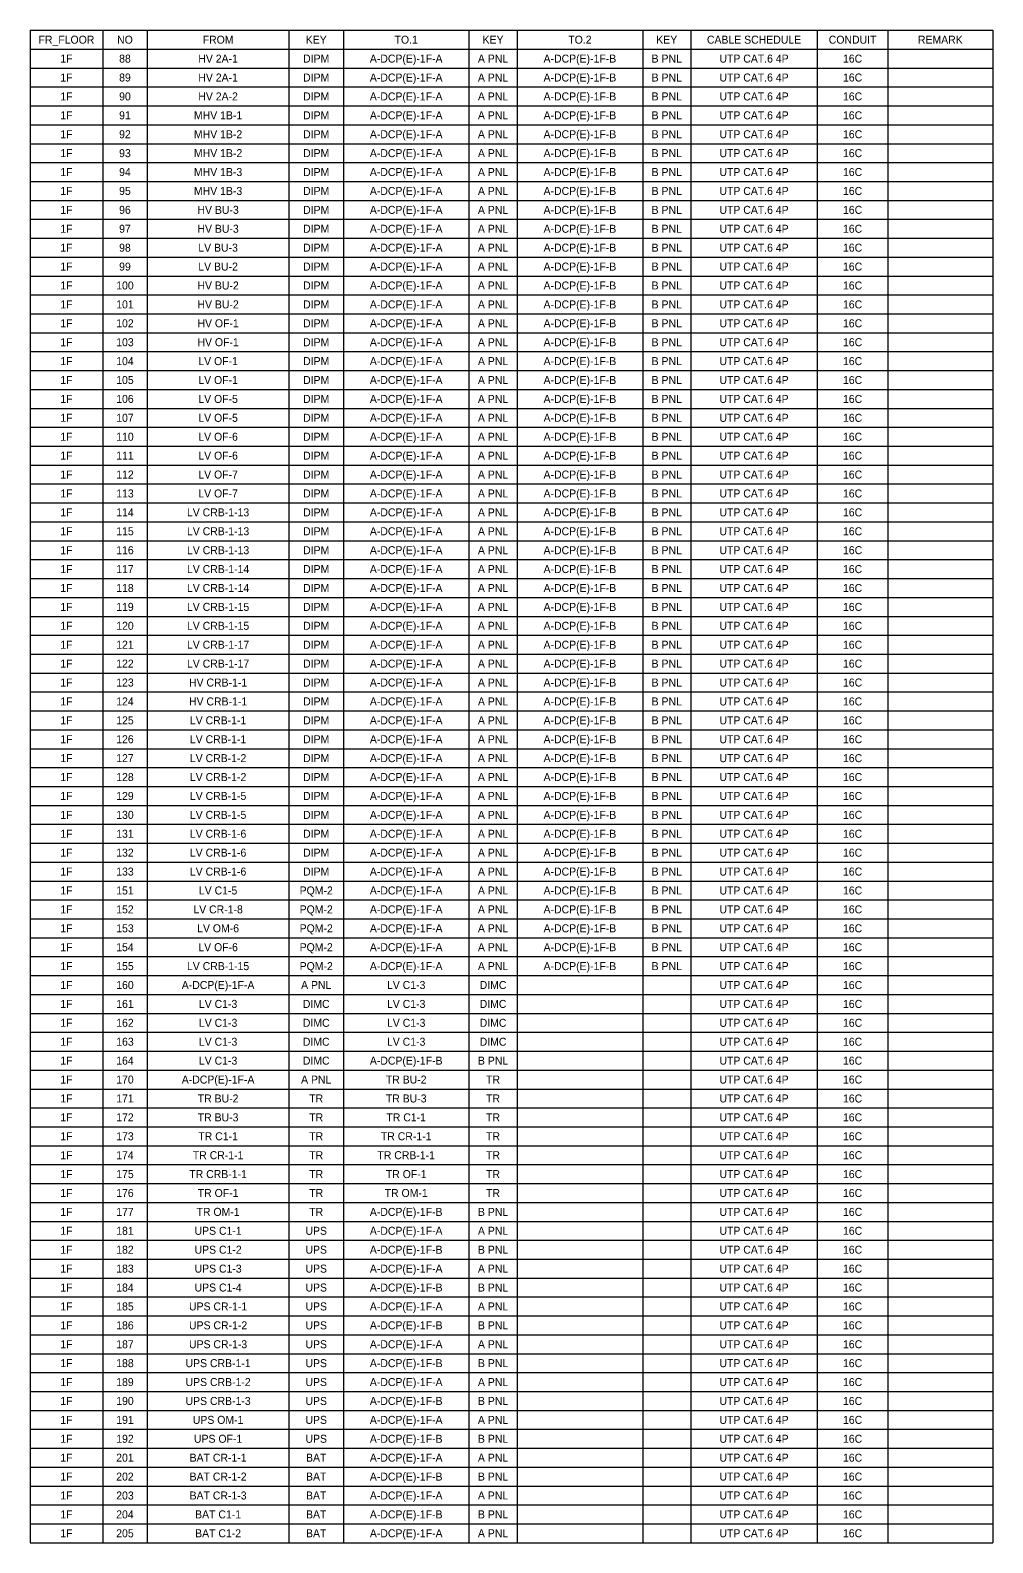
# Model space of a CAD drawing. Header units: millimetres. Extents: x 89450 to 753248, y -530175 to 1209785.
# Drawn here: x 563215 to 610934, y -346733 to -271775 of the extents above; entities that cross this region are included whole.
import ezdxf
from ezdxf.enums import TextEntityAlignment as Align

# ---------------------------------------------------------------- set-up
doc = ezdxf.new("R2010")
doc.units = ezdxf.units.MM
doc.header["$LTSCALE"] = 150
doc.layers.add('-----29 Cable Schedule', color=1, linetype='Continuous')
doc.layers.add('-----30 Text', color=2, linetype='Continuous')
doc.styles.add('ELEC', font='')
doc.styles.get('ELEC').set_extended_font_data('Dotum')

msp = doc.modelspace()

# ---------------------------------------------------------------- linework, layer by layer
at = {"layer": '-----29 Cable Schedule'}
for p, q in [((563215, -271775), (563215, -272712)), ((563215, -271775), (610934, -271775)), ((566807, -271775), (566807, -272712)), ((569016, -271775), (569016, -272712)), ((576043, -271775), (576043, -272712)), ((578742, -271775), (578742, -272712)), ((584966, -271775), (584966, -272712)), ((587353, -271775), (587353, -272712)), ((593578, -271775), (593578, -272712)), ((595965, -271775), (595965, -272712)), ((602234, -271775), (602234, -272712)), ((605736, -271775), (605736, -272712)), ((610934, -271775), (610934, -272712)), ((563215, -272712), (563215, -346733)), ((563215, -272712), (610934, -272712)), ((563215, -272712), (563215, -346733)), ((563215, -272712), (610934, -272712)), ((566807, -272712), (566807, -346733)), ((566807, -272712), (566807, -346733)), ((569016, -272712), (569016, -346733)), ((569016, -272712), (569016, -346733)), ((576043, -272712), (576043, -346733)), ((576043, -272712), (576043, -346733)), ((578742, -272712), (578742, -346733)), ((578742, -272712), (578742, -346733)), ((584966, -272712), (584966, -346733)), ((584966, -272712), (584966, -346733)), ((587353, -272712), (587353, -346733)), ((587353, -272712), (587353, -346733)), ((593578, -272712), (593578, -346733)), ((593578, -272712), (593578, -346733)), ((595965, -272712), (595965, -346733)), ((595965, -272712), (595965, -346733)), ((602234, -272712), (602234, -346733)), ((602234, -272712), (602234, -346733)), ((605736, -272712), (605736, -346733)), ((605736, -272712), (605736, -346733)), ((610934, -272712), (610934, -346733)), ((610934, -272712), (610934, -346733)), ((563215, -273649), (610934, -273649)), ((563215, -274586), (610934, -274586)), ((563215, -275523), (610934, -275523)), ((563215, -276460), (610934, -276460)), ((563215, -277397), (610934, -277397)), ((563215, -278334), (610934, -278334)), ((563215, -279271), (610934, -279271)), ((563215, -280208), (610934, -280208)), ((563215, -281145), (610934, -281145)), ((563215, -282082), (610934, -282082)), ((563215, -283019), (610934, -283019)), ((563215, -283956), (610934, -283956)), ((563215, -284893), (610934, -284893)), ((563215, -285830), (610934, -285830)), ((563215, -286767), (610934, -286767)), ((563215, -287704), (610934, -287704)), ((563215, -288641), (610934, -288641)), ((563215, -289577), (610934, -289577)), ((563215, -290514), (610934, -290514)), ((563215, -291451), (610934, -291451)), ((563215, -292388), (610934, -292388)), ((563215, -293325), (610934, -293325)), ((563215, -294262), (610934, -294262)), ((563215, -295199), (610934, -295199)), ((563215, -296136), (610934, -296136)), ((563215, -297073), (610934, -297073)), ((563215, -298010), (610934, -298010)), ((563215, -298947), (610934, -298947)), ((563215, -299884), (610934, -299884)), ((563215, -300821), (610934, -300821)), ((563215, -301758), (610934, -301758)), ((563215, -302695), (610934, -302695)), ((563215, -303632), (610934, -303632)), ((563215, -304569), (610934, -304569)), ((563215, -305506), (610934, -305506)), ((563215, -306443), (610934, -306443)), ((563215, -307380), (610934, -307380)), ((563215, -308317), (610934, -308317)), ((563215, -309254), (610934, -309254)), ((563215, -310191), (610934, -310191)), ((563215, -311128), (610934, -311128)), ((563215, -312065), (610934, -312065)), ((563215, -313002), (610934, -313002)), ((563215, -313939), (610934, -313939)), ((563215, -314876), (610934, -314876)), ((563215, -315813), (610934, -315813)), ((563215, -316750), (610934, -316750)), ((563215, -317687), (610934, -317687)), ((563215, -318624), (610934, -318624)), ((563215, -319561), (610934, -319561)), ((563215, -320498), (610934, -320498)), ((563215, -321435), (610934, -321435)), ((563215, -322372), (610934, -322372)), ((563215, -323309), (610934, -323309)), ((563215, -324246), (610934, -324246)), ((563215, -325183), (610934, -325183)), ((563215, -326120), (610934, -326120)), ((563215, -327056), (610934, -327056)), ((563215, -327993), (610934, -327993)), ((563215, -328930), (610934, -328930)), ((563215, -329867), (610934, -329867)), ((563215, -330804), (610934, -330804)), ((563215, -331741), (610934, -331741)), ((563215, -332678), (610934, -332678)), ((563215, -333615), (610934, -333615)), ((563215, -334552), (610934, -334552)), ((563215, -335489), (610934, -335489)), ((563215, -336426), (610934, -336426)), ((563215, -337363), (610934, -337363)), ((563215, -338300), (610934, -338300)), ((563215, -339237), (610934, -339237)), ((563215, -340174), (610934, -340174)), ((563215, -341111), (610934, -341111)), ((563215, -342048), (610934, -342048)), ((563215, -342985), (610934, -342985)), ((563215, -343922), (610934, -343922)), ((563215, -344859), (610934, -344859)), ((563215, -345796), (610934, -345796)), ((563215, -346733), (610934, -346733))]:
    msp.add_line(p, q, dxfattribs=at)

# ---------------------------------------------------------------- texts
at = {"layer": '-----30 Text', "style": 'ELEC'}
for s, p in [('FR_FLOOR', (565011, -272243)), ('NO', (567911, -272243)), ('FROM', (572529, -272243)), ('KEY', (577393, -272243)), ('TO.1', (581854, -272243)), ('KEY', (586160, -272243)), ('TO.2', (590466, -272243)), ('KEY', (594771, -272243)), ('CABLE SCHEDULE', (599099, -272243)), ('CONDUIT', (603985, -272243)), ('REMARK', (608335, -272243)), ('1F', (565011, -273180)), ('88', (567911, -273180)), ('HV 2A-1', (572529, -273180)), ('DIPM', (577393, -273180)), ('A-DCP(E)-1F-A', (581854, -273180)), ('A PNL', (586160, -273180)), ('A-DCP(E)-1F-B', (590466, -273180)), ('B PNL', (594771, -273180)), ('UTP CAT.6 4P', (599099, -273180)), ('16C', (603985, -273180)), ('1F', (565011, -274117)), ('89', (567911, -274117)), ('HV 2A-1', (572529, -274117)), ('DIPM', (577393, -274117)), ('A-DCP(E)-1F-A', (581854, -274117)), ('A PNL', (586160, -274117)), ('A-DCP(E)-1F-B', (590466, -274117)), ('B PNL', (594771, -274117)), ('UTP CAT.6 4P', (599099, -274117)), ('16C', (603985, -274117)), ('1F', (565011, -275054)), ('90', (567911, -275054)), ('HV 2A-2', (572529, -275054)), ('DIPM', (577393, -275054)), ('A-DCP(E)-1F-A', (581854, -275054)), ('A PNL', (586160, -275054)), ('A-DCP(E)-1F-B', (590466, -275054)), ('B PNL', (594771, -275054)), ('UTP CAT.6 4P', (599099, -275054)), ('16C', (603985, -275054)), ('1F', (565011, -275991)), ('91', (567911, -275991)), ('MHV 1B-1', (572529, -275991)), ('DIPM', (577393, -275991)), ('A-DCP(E)-1F-A', (581854, -275991)), ('A PNL', (586160, -275991)), ('A-DCP(E)-1F-B', (590466, -275991)), ('B PNL', (594771, -275991)), ('UTP CAT.6 4P', (599099, -275991)), ('16C', (603985, -275991)), ('1F', (565011, -276928)), ('92', (567911, -276928)), ('MHV 1B-2', (572529, -276928)), ('DIPM', (577393, -276928)), ('A-DCP(E)-1F-A', (581854, -276928)), ('A PNL', (586160, -276928)), ('A-DCP(E)-1F-B', (590466, -276928)), ('B PNL', (594771, -276928)), ('UTP CAT.6 4P', (599099, -276928)), ('16C', (603985, -276928)), ('1F', (565011, -277865)), ('93', (567911, -277865)), ('MHV 1B-2', (572529, -277865)), ('DIPM', (577393, -277865)), ('A-DCP(E)-1F-A', (581854, -277865)), ('A PNL', (586160, -277865)), ('A-DCP(E)-1F-B', (590466, -277865)), ('B PNL', (594771, -277865)), ('UTP CAT.6 4P', (599099, -277865)), ('16C', (603985, -277865)), ('1F', (565011, -278802)), ('94', (567911, -278802)), ('MHV 1B-3', (572529, -278802)), ('DIPM', (577393, -278802)), ('A-DCP(E)-1F-A', (581854, -278802)), ('A PNL', (586160, -278802)), ('A-DCP(E)-1F-B', (590466, -278802)), ('B PNL', (594771, -278802)), ('UTP CAT.6 4P', (599099, -278802)), ('16C', (603985, -278802)), ('1F', (565011, -279739)), ('95', (567911, -279739)), ('MHV 1B-3', (572529, -279739)), ('DIPM', (577393, -279739)), ('A-DCP(E)-1F-A', (581854, -279739)), ('A PNL', (586160, -279739)), ('A-DCP(E)-1F-B', (590466, -279739)), ('B PNL', (594771, -279739)), ('UTP CAT.6 4P', (599099, -279739)), ('16C', (603985, -279739)), ('1F', (565011, -280676)), ('96', (567911, -280676)), ('HV BU-3', (572529, -280676)), ('DIPM', (577393, -280676)), ('A-DCP(E)-1F-A', (581854, -280676)), ('A PNL', (586160, -280676)), ('A-DCP(E)-1F-B', (590466, -280676)), ('B PNL', (594771, -280676)), ('UTP CAT.6 4P', (599099, -280676)), ('16C', (603985, -280676)), ('1F', (565011, -281613)), ('97', (567911, -281613)), ('HV BU-3', (572529, -281613)), ('DIPM', (577393, -281613)), ('A-DCP(E)-1F-A', (581854, -281613)), ('A PNL', (586160, -281613)), ('A-DCP(E)-1F-B', (590466, -281613)), ('B PNL', (594771, -281613)), ('UTP CAT.6 4P', (599099, -281613)), ('16C', (603985, -281613)), ('1F', (565011, -282550)), ('98', (567911, -282550)), ('LV BU-3', (572529, -282550)), ('DIPM', (577393, -282550)), ('A-DCP(E)-1F-A', (581854, -282550)), ('A PNL', (586160, -282550)), ('A-DCP(E)-1F-B', (590466, -282550)), ('B PNL', (594771, -282550)), ('UTP CAT.6 4P', (599099, -282550)), ('16C', (603985, -282550)), ('1F', (565011, -283487)), ('99', (567911, -283487)), ('LV BU-2', (572529, -283487)), ('DIPM', (577393, -283487)), ('A-DCP(E)-1F-A', (581854, -283487)), ('A PNL', (586160, -283487)), ('A-DCP(E)-1F-B', (590466, -283487)), ('B PNL', (594771, -283487)), ('UTP CAT.6 4P', (599099, -283487)), ('16C', (603985, -283487)), ('1F', (565011, -284424)), ('100', (567911, -284424)), ('HV BU-2', (572529, -284424)), ('DIPM', (577393, -284424)), ('A-DCP(E)-1F-A', (581854, -284424)), ('A PNL', (586160, -284424)), ('A-DCP(E)-1F-B', (590466, -284424)), ('B PNL', (594771, -284424)), ('UTP CAT.6 4P', (599099, -284424)), ('16C', (603985, -284424)), ('1F', (565011, -285361)), ('101', (567911, -285361)), ('HV BU-2', (572529, -285361)), ('DIPM', (577393, -285361)), ('A-DCP(E)-1F-A', (581854, -285361)), ('A PNL', (586160, -285361)), ('A-DCP(E)-1F-B', (590466, -285361)), ('B PNL', (594771, -285361)), ('UTP CAT.6 4P', (599099, -285361)), ('16C', (603985, -285361)), ('1F', (565011, -286298)), ('102', (567911, -286298)), ('HV OF-1', (572529, -286298)), ('DIPM', (577393, -286298)), ('A-DCP(E)-1F-A', (581854, -286298)), ('A PNL', (586160, -286298)), ('A-DCP(E)-1F-B', (590466, -286298)), ('B PNL', (594771, -286298)), ('UTP CAT.6 4P', (599099, -286298)), ('16C', (603985, -286298)), ('1F', (565011, -287235)), ('103', (567911, -287235)), ('HV OF-1', (572529, -287235)), ('DIPM', (577393, -287235)), ('A-DCP(E)-1F-A', (581854, -287235)), ('A PNL', (586160, -287235)), ('A-DCP(E)-1F-B', (590466, -287235)), ('B PNL', (594771, -287235)), ('UTP CAT.6 4P', (599099, -287235)), ('16C', (603985, -287235)), ('1F', (565011, -288172)), ('104', (567911, -288172)), ('LV OF-1', (572529, -288172)), ('DIPM', (577393, -288172)), ('A-DCP(E)-1F-A', (581854, -288172)), ('A PNL', (586160, -288172)), ('A-DCP(E)-1F-B', (590466, -288172)), ('B PNL', (594771, -288172)), ('UTP CAT.6 4P', (599099, -288172)), ('16C', (603985, -288172)), ('1F', (565011, -289109)), ('105', (567911, -289109)), ('LV OF-1', (572529, -289109)), ('DIPM', (577393, -289109)), ('A-DCP(E)-1F-A', (581854, -289109)), ('A PNL', (586160, -289109)), ('A-DCP(E)-1F-B', (590466, -289109)), ('B PNL', (594771, -289109)), ('UTP CAT.6 4P', (599099, -289109)), ('16C', (603985, -289109)), ('1F', (565011, -290046)), ('106', (567911, -290046)), ('LV OF-5', (572529, -290046)), ('DIPM', (577393, -290046)), ('A-DCP(E)-1F-A', (581854, -290046)), ('A PNL', (586160, -290046)), ('A-DCP(E)-1F-B', (590466, -290046)), ('B PNL', (594771, -290046)), ('UTP CAT.6 4P', (599099, -290046)), ('16C', (603985, -290046)), ('1F', (565011, -290983)), ('107', (567911, -290983)), ('LV OF-5', (572529, -290983)), ('DIPM', (577393, -290983)), ('A-DCP(E)-1F-A', (581854, -290983)), ('A PNL', (586160, -290983)), ('A-DCP(E)-1F-B', (590466, -290983)), ('B PNL', (594771, -290983)), ('UTP CAT.6 4P', (599099, -290983)), ('16C', (603985, -290983)), ('1F', (565011, -291920)), ('110', (567911, -291920)), ('LV OF-6', (572529, -291920)), ('DIPM', (577393, -291920)), ('A-DCP(E)-1F-A', (581854, -291920)), ('A PNL', (586160, -291920)), ('A-DCP(E)-1F-B', (590466, -291920)), ('B PNL', (594771, -291920)), ('UTP CAT.6 4P', (599099, -291920)), ('16C', (603985, -291920)), ('1F', (565011, -292857)), ('111', (567911, -292857)), ('LV OF-6', (572529, -292857)), ('DIPM', (577393, -292857)), ('A-DCP(E)-1F-A', (581854, -292857)), ('A PNL', (586160, -292857)), ('A-DCP(E)-1F-B', (590466, -292857)), ('B PNL', (594771, -292857)), ('UTP CAT.6 4P', (599099, -292857)), ('16C', (603985, -292857)), ('1F', (565011, -293794)), ('112', (567911, -293794)), ('LV OF-7', (572529, -293794)), ('DIPM', (577393, -293794)), ('A-DCP(E)-1F-A', (581854, -293794)), ('A PNL', (586160, -293794)), ('A-DCP(E)-1F-B', (590466, -293794)), ('B PNL', (594771, -293794)), ('UTP CAT.6 4P', (599099, -293794)), ('16C', (603985, -293794)), ('1F', (565011, -294731)), ('113', (567911, -294731)), ('LV OF-7', (572529, -294731)), ('DIPM', (577393, -294731)), ('A-DCP(E)-1F-A', (581854, -294731)), ('A PNL', (586160, -294731)), ('A-DCP(E)-1F-B', (590466, -294731)), ('B PNL', (594771, -294731)), ('UTP CAT.6 4P', (599099, -294731)), ('16C', (603985, -294731)), ('1F', (565011, -295668)), ('114', (567911, -295668)), ('LV CRB-1-13', (572529, -295668)), ('DIPM', (577393, -295668)), ('A-DCP(E)-1F-A', (581854, -295668)), ('A PNL', (586160, -295668)), ('A-DCP(E)-1F-B', (590466, -295668)), ('B PNL', (594771, -295668)), ('UTP CAT.6 4P', (599099, -295668)), ('16C', (603985, -295668)), ('1F', (565011, -296605)), ('115', (567911, -296605)), ('LV CRB-1-13', (572529, -296605)), ('DIPM', (577393, -296605)), ('A-DCP(E)-1F-A', (581854, -296605)), ('A PNL', (586160, -296605)), ('A-DCP(E)-1F-B', (590466, -296605)), ('B PNL', (594771, -296605)), ('UTP CAT.6 4P', (599099, -296605)), ('16C', (603985, -296605)), ('1F', (565011, -297542)), ('116', (567911, -297542)), ('LV CRB-1-13', (572529, -297542)), ('DIPM', (577393, -297542)), ('A-DCP(E)-1F-A', (581854, -297542)), ('A PNL', (586160, -297542)), ('A-DCP(E)-1F-B', (590466, -297542)), ('B PNL', (594771, -297542)), ('UTP CAT.6 4P', (599099, -297542)), ('16C', (603985, -297542)), ('1F', (565011, -298479)), ('117', (567911, -298479)), ('LV CRB-1-14', (572529, -298479)), ('DIPM', (577393, -298479)), ('A-DCP(E)-1F-A', (581854, -298479)), ('A PNL', (586160, -298479)), ('A-DCP(E)-1F-B', (590466, -298479)), ('B PNL', (594771, -298479)), ('UTP CAT.6 4P', (599099, -298479)), ('16C', (603985, -298479)), ('1F', (565011, -299416)), ('118', (567911, -299416)), ('LV CRB-1-14', (572529, -299416)), ('DIPM', (577393, -299416)), ('A-DCP(E)-1F-A', (581854, -299416)), ('A PNL', (586160, -299416)), ('A-DCP(E)-1F-B', (590466, -299416)), ('B PNL', (594771, -299416)), ('UTP CAT.6 4P', (599099, -299416)), ('16C', (603985, -299416)), ('1F', (565011, -300353)), ('119', (567911, -300353)), ('LV CRB-1-15', (572529, -300353)), ('DIPM', (577393, -300353)), ('A-DCP(E)-1F-A', (581854, -300353)), ('A PNL', (586160, -300353)), ('A-DCP(E)-1F-B', (590466, -300353)), ('B PNL', (594771, -300353)), ('UTP CAT.6 4P', (599099, -300353)), ('16C', (603985, -300353)), ('1F', (565011, -301290)), ('120', (567911, -301290)), ('LV CRB-1-15', (572529, -301290)), ('DIPM', (577393, -301290)), ('A-DCP(E)-1F-A', (581854, -301290)), ('A PNL', (586160, -301290)), ('A-DCP(E)-1F-B', (590466, -301290)), ('B PNL', (594771, -301290)), ('UTP CAT.6 4P', (599099, -301290)), ('16C', (603985, -301290)), ('1F', (565011, -302227)), ('121', (567911, -302227)), ('LV CRB-1-17', (572529, -302227)), ('DIPM', (577393, -302227)), ('A-DCP(E)-1F-A', (581854, -302227)), ('A PNL', (586160, -302227)), ('A-DCP(E)-1F-B', (590466, -302227)), ('B PNL', (594771, -302227)), ('UTP CAT.6 4P', (599099, -302227)), ('16C', (603985, -302227)), ('1F', (565011, -303164)), ('122', (567911, -303164)), ('LV CRB-1-17', (572529, -303164)), ('DIPM', (577393, -303164)), ('A-DCP(E)-1F-A', (581854, -303164)), ('A PNL', (586160, -303164)), ('A-DCP(E)-1F-B', (590466, -303164)), ('B PNL', (594771, -303164)), ('UTP CAT.6 4P', (599099, -303164)), ('16C', (603985, -303164)), ('1F', (565011, -304101)), ('123', (567911, -304101)), ('HV CRB-1-1', (572529, -304101)), ('DIPM', (577393, -304101)), ('A-DCP(E)-1F-A', (581854, -304101)), ('A PNL', (586160, -304101)), ('A-DCP(E)-1F-B', (590466, -304101)), ('B PNL', (594771, -304101)), ('UTP CAT.6 4P', (599099, -304101)), ('16C', (603985, -304101)), ('1F', (565011, -305038)), ('124', (567911, -305038)), ('HV CRB-1-1', (572529, -305038)), ('DIPM', (577393, -305038)), ('A-DCP(E)-1F-A', (581854, -305038)), ('A PNL', (586160, -305038)), ('A-DCP(E)-1F-B', (590466, -305038)), ('B PNL', (594771, -305038)), ('UTP CAT.6 4P', (599099, -305038)), ('16C', (603985, -305038)), ('1F', (565011, -305975)), ('125', (567911, -305975)), ('LV CRB-1-1', (572529, -305975)), ('DIPM', (577393, -305975)), ('A-DCP(E)-1F-A', (581854, -305975)), ('A PNL', (586160, -305975)), ('A-DCP(E)-1F-B', (590466, -305975)), ('B PNL', (594771, -305975)), ('UTP CAT.6 4P', (599099, -305975)), ('16C', (603985, -305975)), ('1F', (565011, -306912)), ('126', (567911, -306912)), ('LV CRB-1-1', (572529, -306912)), ('DIPM', (577393, -306912)), ('A-DCP(E)-1F-A', (581854, -306912)), ('A PNL', (586160, -306912)), ('A-DCP(E)-1F-B', (590466, -306912)), ('B PNL', (594771, -306912)), ('UTP CAT.6 4P', (599099, -306912)), ('16C', (603985, -306912)), ('1F', (565011, -307849)), ('127', (567911, -307849)), ('LV CRB-1-2', (572529, -307849)), ('DIPM', (577393, -307849)), ('A-DCP(E)-1F-A', (581854, -307849)), ('A PNL', (586160, -307849)), ('A-DCP(E)-1F-B', (590466, -307849)), ('B PNL', (594771, -307849)), ('UTP CAT.6 4P', (599099, -307849)), ('16C', (603985, -307849)), ('1F', (565011, -308785)), ('128', (567911, -308785)), ('LV CRB-1-2', (572529, -308785)), ('DIPM', (577393, -308785)), ('A-DCP(E)-1F-A', (581854, -308785)), ('A PNL', (586160, -308785)), ('A-DCP(E)-1F-B', (590466, -308785)), ('B PNL', (594771, -308785)), ('UTP CAT.6 4P', (599099, -308785)), ('16C', (603985, -308785)), ('1F', (565011, -309722)), ('129', (567911, -309722)), ('LV CRB-1-5', (572529, -309722)), ('DIPM', (577393, -309722)), ('A-DCP(E)-1F-A', (581854, -309722)), ('A PNL', (586160, -309722)), ('A-DCP(E)-1F-B', (590466, -309722)), ('B PNL', (594771, -309722)), ('UTP CAT.6 4P', (599099, -309722)), ('16C', (603985, -309722)), ('1F', (565011, -310659)), ('130', (567911, -310659)), ('LV CRB-1-5', (572529, -310659)), ('DIPM', (577393, -310659)), ('A-DCP(E)-1F-A', (581854, -310659)), ('A PNL', (586160, -310659)), ('A-DCP(E)-1F-B', (590466, -310659)), ('B PNL', (594771, -310659)), ('UTP CAT.6 4P', (599099, -310659)), ('16C', (603985, -310659)), ('1F', (565011, -311596)), ('131', (567911, -311596)), ('LV CRB-1-6', (572529, -311596)), ('DIPM', (577393, -311596)), ('A-DCP(E)-1F-A', (581854, -311596)), ('A PNL', (586160, -311596)), ('A-DCP(E)-1F-B', (590466, -311596)), ('B PNL', (594771, -311596)), ('UTP CAT.6 4P', (599099, -311596)), ('16C', (603985, -311596)), ('1F', (565011, -312533)), ('132', (567911, -312533)), ('LV CRB-1-6', (572529, -312533)), ('DIPM', (577393, -312533)), ('A-DCP(E)-1F-A', (581854, -312533)), ('A PNL', (586160, -312533)), ('A-DCP(E)-1F-B', (590466, -312533)), ('B PNL', (594771, -312533)), ('UTP CAT.6 4P', (599099, -312533)), ('16C', (603985, -312533)), ('1F', (565011, -313470)), ('133', (567911, -313470)), ('LV CRB-1-6', (572529, -313470)), ('DIPM', (577393, -313470)), ('A-DCP(E)-1F-A', (581854, -313470)), ('A PNL', (586160, -313470)), ('A-DCP(E)-1F-B', (590466, -313470)), ('B PNL', (594771, -313470)), ('UTP CAT.6 4P', (599099, -313470)), ('16C', (603985, -313470)), ('1F', (565011, -314407)), ('151', (567911, -314407)), ('LV C1-5', (572529, -314407)), ('PQM-2', (577393, -314407)), ('A-DCP(E)-1F-A', (581854, -314407)), ('A PNL', (586160, -314407)), ('A-DCP(E)-1F-B', (590466, -314407)), ('B PNL', (594771, -314407)), ('UTP CAT.6 4P', (599099, -314407)), ('16C', (603985, -314407)), ('1F', (565011, -315344)), ('152', (567911, -315344)), ('LV CR-1-8', (572529, -315344)), ('PQM-2', (577393, -315344)), ('A-DCP(E)-1F-A', (581854, -315344)), ('A PNL', (586160, -315344)), ('A-DCP(E)-1F-B', (590466, -315344)), ('B PNL', (594771, -315344)), ('UTP CAT.6 4P', (599099, -315344)), ('16C', (603985, -315344)), ('1F', (565011, -316281)), ('153', (567911, -316281)), ('LV OM-6', (572529, -316281)), ('PQM-2', (577393, -316281)), ('A-DCP(E)-1F-A', (581854, -316281)), ('A PNL', (586160, -316281)), ('A-DCP(E)-1F-B', (590466, -316281)), ('B PNL', (594771, -316281)), ('UTP CAT.6 4P', (599099, -316281)), ('16C', (603985, -316281)), ('1F', (565011, -317218)), ('154', (567911, -317218)), ('LV OF-6', (572529, -317218)), ('PQM-2', (577393, -317218)), ('A-DCP(E)-1F-A', (581854, -317218)), ('A PNL', (586160, -317218)), ('A-DCP(E)-1F-B', (590466, -317218)), ('B PNL', (594771, -317218)), ('UTP CAT.6 4P', (599099, -317218)), ('16C', (603985, -317218)), ('1F', (565011, -318155)), ('155', (567911, -318155)), ('LV CRB-1-15', (572529, -318155)), ('PQM-2', (577393, -318155)), ('A-DCP(E)-1F-A', (581854, -318155)), ('A PNL', (586160, -318155)), ('A-DCP(E)-1F-B', (590466, -318155)), ('B PNL', (594771, -318155)), ('UTP CAT.6 4P', (599099, -318155)), ('16C', (603985, -318155)), ('1F', (565011, -319092)), ('160', (567911, -319092)), ('A-DCP(E)-1F-A', (572529, -319092)), ('A PNL', (577393, -319092)), ('LV C1-3', (581854, -319092)), ('DIMC', (586160, -319092)), ('UTP CAT.6 4P', (599099, -319092)), ('16C', (603985, -319092)), ('1F', (565011, -320029)), ('161', (567911, -320029)), ('LV C1-3', (572529, -320029)), ('DIMC', (577393, -320029)), ('LV C1-3', (581854, -320029)), ('DIMC', (586160, -320029)), ('UTP CAT.6 4P', (599099, -320029)), ('16C', (603985, -320029)), ('1F', (565011, -320966)), ('162', (567911, -320966)), ('LV C1-3', (572529, -320966)), ('DIMC', (577393, -320966)), ('LV C1-3', (581854, -320966)), ('DIMC', (586160, -320966)), ('UTP CAT.6 4P', (599099, -320966)), ('16C', (603985, -320966)), ('1F', (565011, -321903)), ('163', (567911, -321903)), ('LV C1-3', (572529, -321903)), ('DIMC', (577393, -321903)), ('LV C1-3', (581854, -321903)), ('DIMC', (586160, -321903)), ('UTP CAT.6 4P', (599099, -321903)), ('16C', (603985, -321903)), ('1F', (565011, -322840)), ('164', (567911, -322840)), ('LV C1-3', (572529, -322840)), ('DIMC', (577393, -322840)), ('A-DCP(E)-1F-B', (581854, -322840)), ('B PNL', (586160, -322840)), ('UTP CAT.6 4P', (599099, -322840)), ('16C', (603985, -322840)), ('1F', (565011, -323777)), ('170', (567911, -323777)), ('A-DCP(E)-1F-A', (572529, -323777)), ('A PNL', (577393, -323777)), ('TR BU-2', (581854, -323777)), ('TR', (586160, -323777)), ('UTP CAT.6 4P', (599099, -323777)), ('16C', (603985, -323777)), ('1F', (565011, -324714)), ('171', (567911, -324714)), ('TR BU-2', (572529, -324714)), ('TR', (577393, -324714)), ('TR BU-3', (581854, -324714)), ('TR', (586160, -324714)), ('UTP CAT.6 4P', (599099, -324714)), ('16C', (603985, -324714)), ('1F', (565011, -325651)), ('172', (567911, -325651)), ('TR BU-3', (572529, -325651)), ('TR', (577393, -325651)), ('TR C1-1', (581854, -325651)), ('TR', (586160, -325651)), ('UTP CAT.6 4P', (599099, -325651)), ('16C', (603985, -325651)), ('1F', (565011, -326588)), ('173', (567911, -326588)), ('TR C1-1', (572529, -326588)), ('TR', (577393, -326588)), ('TR CR-1-1', (581854, -326588)), ('TR', (586160, -326588)), ('UTP CAT.6 4P', (599099, -326588)), ('16C', (603985, -326588)), ('1F', (565011, -327525)), ('174', (567911, -327525)), ('TR CR-1-1', (572529, -327525)), ('TR', (577393, -327525)), ('TR CRB-1-1', (581854, -327525)), ('TR', (586160, -327525)), ('UTP CAT.6 4P', (599099, -327525)), ('16C', (603985, -327525)), ('1F', (565011, -328462)), ('175', (567911, -328462)), ('TR CRB-1-1', (572529, -328462)), ('TR', (577393, -328462)), ('TR OF-1', (581854, -328462)), ('TR', (586160, -328462)), ('UTP CAT.6 4P', (599099, -328462)), ('16C', (603985, -328462)), ('1F', (565011, -329399)), ('176', (567911, -329399)), ('TR OF-1', (572529, -329399)), ('TR', (577393, -329399)), ('TR OM-1', (581854, -329399)), ('TR', (586160, -329399)), ('UTP CAT.6 4P', (599099, -329399)), ('16C', (603985, -329399)), ('1F', (565011, -330336)), ('177', (567911, -330336)), ('TR OM-1', (572529, -330336)), ('TR', (577393, -330336)), ('A-DCP(E)-1F-B', (581854, -330336)), ('B PNL', (586160, -330336)), ('UTP CAT.6 4P', (599099, -330336)), ('16C', (603985, -330336)), ('1F', (565011, -331273)), ('181', (567911, -331273)), ('UPS C1-1', (572529, -331273)), ('UPS', (577393, -331273)), ('A-DCP(E)-1F-A', (581854, -331273)), ('A PNL', (586160, -331273)), ('UTP CAT.6 4P', (599099, -331273)), ('16C', (603985, -331273)), ('1F', (565011, -332210)), ('182', (567911, -332210)), ('UPS C1-2', (572529, -332210)), ('UPS', (577393, -332210)), ('A-DCP(E)-1F-B', (581854, -332210)), ('B PNL', (586160, -332210)), ('UTP CAT.6 4P', (599099, -332210)), ('16C', (603985, -332210)), ('1F', (565011, -333147)), ('183', (567911, -333147)), ('UPS C1-3', (572529, -333147)), ('UPS', (577393, -333147)), ('A-DCP(E)-1F-A', (581854, -333147)), ('A PNL', (586160, -333147)), ('UTP CAT.6 4P', (599099, -333147)), ('16C', (603985, -333147)), ('1F', (565011, -334084)), ('184', (567911, -334084)), ('UPS C1-4', (572529, -334084)), ('UPS', (577393, -334084)), ('A-DCP(E)-1F-B', (581854, -334084)), ('B PNL', (586160, -334084)), ('UTP CAT.6 4P', (599099, -334084)), ('16C', (603985, -334084)), ('1F', (565011, -335021)), ('185', (567911, -335021)), ('UPS CR-1-1', (572529, -335021)), ('UPS', (577393, -335021)), ('A-DCP(E)-1F-A', (581854, -335021)), ('A PNL', (586160, -335021)), ('UTP CAT.6 4P', (599099, -335021)), ('16C', (603985, -335021)), ('1F', (565011, -335958)), ('186', (567911, -335958)), ('UPS CR-1-2', (572529, -335958)), ('UPS', (577393, -335958)), ('A-DCP(E)-1F-B', (581854, -335958)), ('B PNL', (586160, -335958)), ('UTP CAT.6 4P', (599099, -335958)), ('16C', (603985, -335958)), ('1F', (565011, -336895)), ('187', (567911, -336895)), ('UPS CR-1-3', (572529, -336895)), ('UPS', (577393, -336895)), ('A-DCP(E)-1F-A', (581854, -336895)), ('A PNL', (586160, -336895)), ('UTP CAT.6 4P', (599099, -336895)), ('16C', (603985, -336895)), ('1F', (565011, -337832)), ('188', (567911, -337832)), ('UPS CRB-1-1', (572529, -337832)), ('UPS', (577393, -337832)), ('A-DCP(E)-1F-B', (581854, -337832)), ('B PNL', (586160, -337832)), ('UTP CAT.6 4P', (599099, -337832)), ('16C', (603985, -337832)), ('1F', (565011, -338769)), ('189', (567911, -338769)), ('UPS CRB-1-2', (572529, -338769)), ('UPS', (577393, -338769)), ('A-DCP(E)-1F-A', (581854, -338769)), ('A PNL', (586160, -338769)), ('UTP CAT.6 4P', (599099, -338769)), ('16C', (603985, -338769)), ('1F', (565011, -339706)), ('190', (567911, -339706)), ('UPS CRB-1-3', (572529, -339706)), ('UPS', (577393, -339706)), ('A-DCP(E)-1F-B', (581854, -339706)), ('B PNL', (586160, -339706)), ('UTP CAT.6 4P', (599099, -339706)), ('16C', (603985, -339706)), ('1F', (565011, -340643)), ('191', (567911, -340643)), ('UPS OM-1', (572529, -340643)), ('UPS', (577393, -340643)), ('A-DCP(E)-1F-A', (581854, -340643)), ('A PNL', (586160, -340643)), ('UTP CAT.6 4P', (599099, -340643)), ('16C', (603985, -340643)), ('1F', (565011, -341580)), ('192', (567911, -341580)), ('UPS OF-1', (572529, -341580)), ('UPS', (577393, -341580)), ('A-DCP(E)-1F-B', (581854, -341580)), ('B PNL', (586160, -341580)), ('UTP CAT.6 4P', (599099, -341580)), ('16C', (603985, -341580)), ('1F', (565011, -342517)), ('201', (567911, -342517)), ('BAT CR-1-1', (572529, -342517)), ('BAT', (577393, -342517)), ('A-DCP(E)-1F-A', (581854, -342517)), ('A PNL', (586160, -342517)), ('UTP CAT.6 4P', (599099, -342517)), ('16C', (603985, -342517)), ('1F', (565011, -343454)), ('202', (567911, -343454)), ('BAT CR-1-2', (572529, -343454)), ('BAT', (577393, -343454)), ('A-DCP(E)-1F-B', (581854, -343454)), ('B PNL', (586160, -343454)), ('UTP CAT.6 4P', (599099, -343454)), ('16C', (603985, -343454)), ('1F', (565011, -344391)), ('203', (567911, -344391)), ('BAT CR-1-3', (572529, -344391)), ('BAT', (577393, -344391)), ('A-DCP(E)-1F-A', (581854, -344391)), ('A PNL', (586160, -344391)), ('UTP CAT.6 4P', (599099, -344391)), ('16C', (603985, -344391)), ('1F', (565011, -345327)), ('204', (567911, -345327)), ('BAT C1-1', (572529, -345327)), ('BAT', (577393, -345327)), ('A-DCP(E)-1F-B', (581854, -345327)), ('B PNL', (586160, -345327)), ('UTP CAT.6 4P', (599099, -345327)), ('16C', (603985, -345327)), ('1F', (565011, -346264)), ('205', (567911, -346264)), ('BAT C1-2', (572529, -346264)), ('BAT', (577393, -346264)), ('A-DCP(E)-1F-A', (581854, -346264)), ('A PNL', (586160, -346264)), ('UTP CAT.6 4P', (599099, -346264)), ('16C', (603985, -346264))]:
    msp.add_text(s, height=396.6, dxfattribs=at).set_placement(p, align=Align.MIDDLE_CENTER)

doc.saveas('drawing.dxf')
